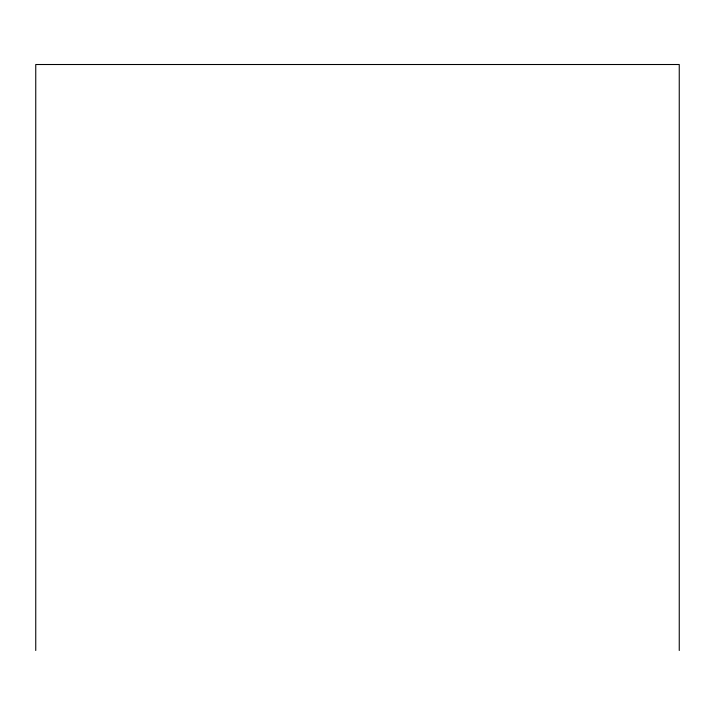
<?xml version="1.0" encoding="UTF-8"?>
<svg xmlns="http://www.w3.org/2000/svg" width="715" height="715" viewBox="0 0 715 715"><rect width="100%" height="100%" fill="white"/><g stroke="black" fill="none" stroke-linecap="round" stroke-linejoin="round"><path stroke-width="1.07" d="M679.25 650.489L679.25 64.511L35.75 64.511L35.75 650.489"/></g></svg>
